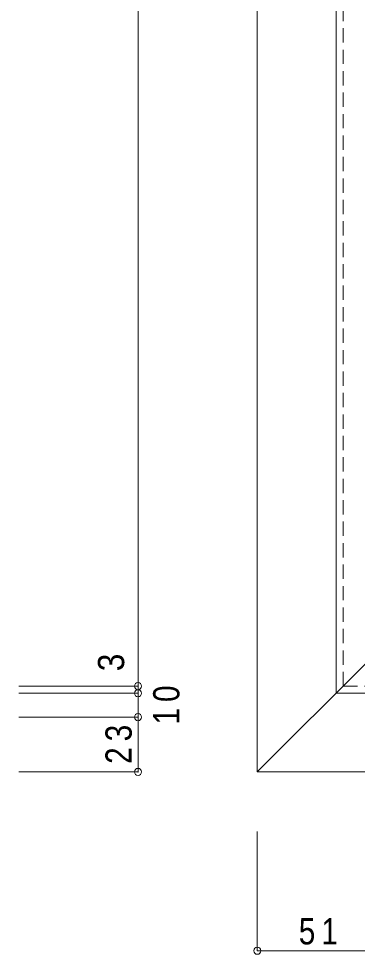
# Model space of a CAD drawing. Units: millimetres at full size, sheet at 1:5; details may follow other scales. Extents: x -5004 to 1000, y -688 to 1033.
# Drawn here: x -193.5 to -51.6, y -401.2 to -8.8 of the extents above; entities that cross this region are included whole.
import ezdxf
from ezdxf.enums import TextEntityAlignment as Align

# ---------------------------------------------------------------- set-up
doc = ezdxf.new("R2010")
doc.units = ezdxf.units.MM
doc.header["$LTSCALE"] = 5
doc.header["$PDMODE"] = 32
doc.header["$PDSIZE"] = 3
doc.linetypes.add('DASHED1', pattern=[1.8, 1.2, -0.6])
for name, color, linetype, lineweight in [('2-0_ＫＢ製品', 2, 'DASHED1', 9), ('2-3_寸法', 4, 'Continuous', 9), ('2-A_ベース', 3, 'Continuous', 9)]:
    doc.layers.add(name, color=color, linetype=linetype, lineweight=lineweight)
doc.styles.add('HGｺﾞｼｯｸM', font='')
doc.styles.get('HGｺﾞｼｯｸM').set_extended_font_data('HGｺﾞｼｯｸM')

msp = doc.modelspace()

# ---------------------------------------------------------------- linework, layer by layer
at = {"layer": '2-0_ＫＢ製品'}
for p in [(-57.5, 311.25), (542.5, -288.75)]:
    msp.add_line(p, (-57.5, -288.75), dxfattribs=at)
at = {"layer": '2-3_寸法'}
for p, q in [((-143.5, -288.75), (-143.5, 311.25)), ((-143.5, -288.75), (-193.5, -288.75)), ((-143.5, -288.75), (-143.5, -291.75)), ((-143.5, -291.75), (-193.5, -291.75)), ((-143.5, -291.75), (-143.5, -301.75)), ((-143.5, -301.75), (-193.5, -301.75)), ((-143.5, -301.75), (-143.5, -324.75)), ((-143.5, -324.75), (-193.5, -324.75)), ((-93.5, -399.75), (-93.5, -349.75)), ((-93.5, -399.75), (-42.5, -399.75))]:
    msp.add_line(p, q, dxfattribs=at)
for p in [(-143.5, -288.75), (-143.5, -291.75), (-143.5, -301.75), (-143.5, -324.75), (-93.5, -399.75)]:
    msp.add_point(p, dxfattribs=at)
at = {"layer": '2-A_ベース'}
for p, q in [((-93.5, -324.75), (-93.5, 347.25)), ((-60.5, 314.25), (-60.5, -291.75)), ((-93.5, -324.75), (-47.5, -278.75)), ((-42.5, -291.75), (-60.5, -291.75)), ((578.5, -324.75), (-93.5, -324.75))]:
    msp.add_line(p, q, dxfattribs=at)

# ---------------------------------------------------------------- texts
at = {"layer": '2-3_寸法', "color": 7, "style": 'HGｺﾞｼｯｸM', "width": 0.9}
msp.add_text('3', height=11, rotation=90, dxfattribs=at).set_placement((-146, -282.5), align=Align.BOTTOM_LEFT)
at = {"layer": '2-3_寸法', "color": 7, "char_height": 11, "attachment_point": 7, "rotation": 90, "style": 'HGｺﾞｼｯｸM'}
for s, insert in [('\\T1.36;\\W0.85;10', (-126, -304.875)), ('\\T1.36;\\W0.85;23', (-146, -321.375))]:
    msp.add_mtext(s, dxfattribs=dict(at, insert=insert))
at = {"layer": '2-3_寸法', "color": 7, "insert": (-76.125, -397.25), "char_height": 11, "attachment_point": 7, "style": 'HGｺﾞｼｯｸM'}
msp.add_mtext('\\T1.36;\\W0.85;51', dxfattribs=at)

doc.saveas('drawing.dxf')
